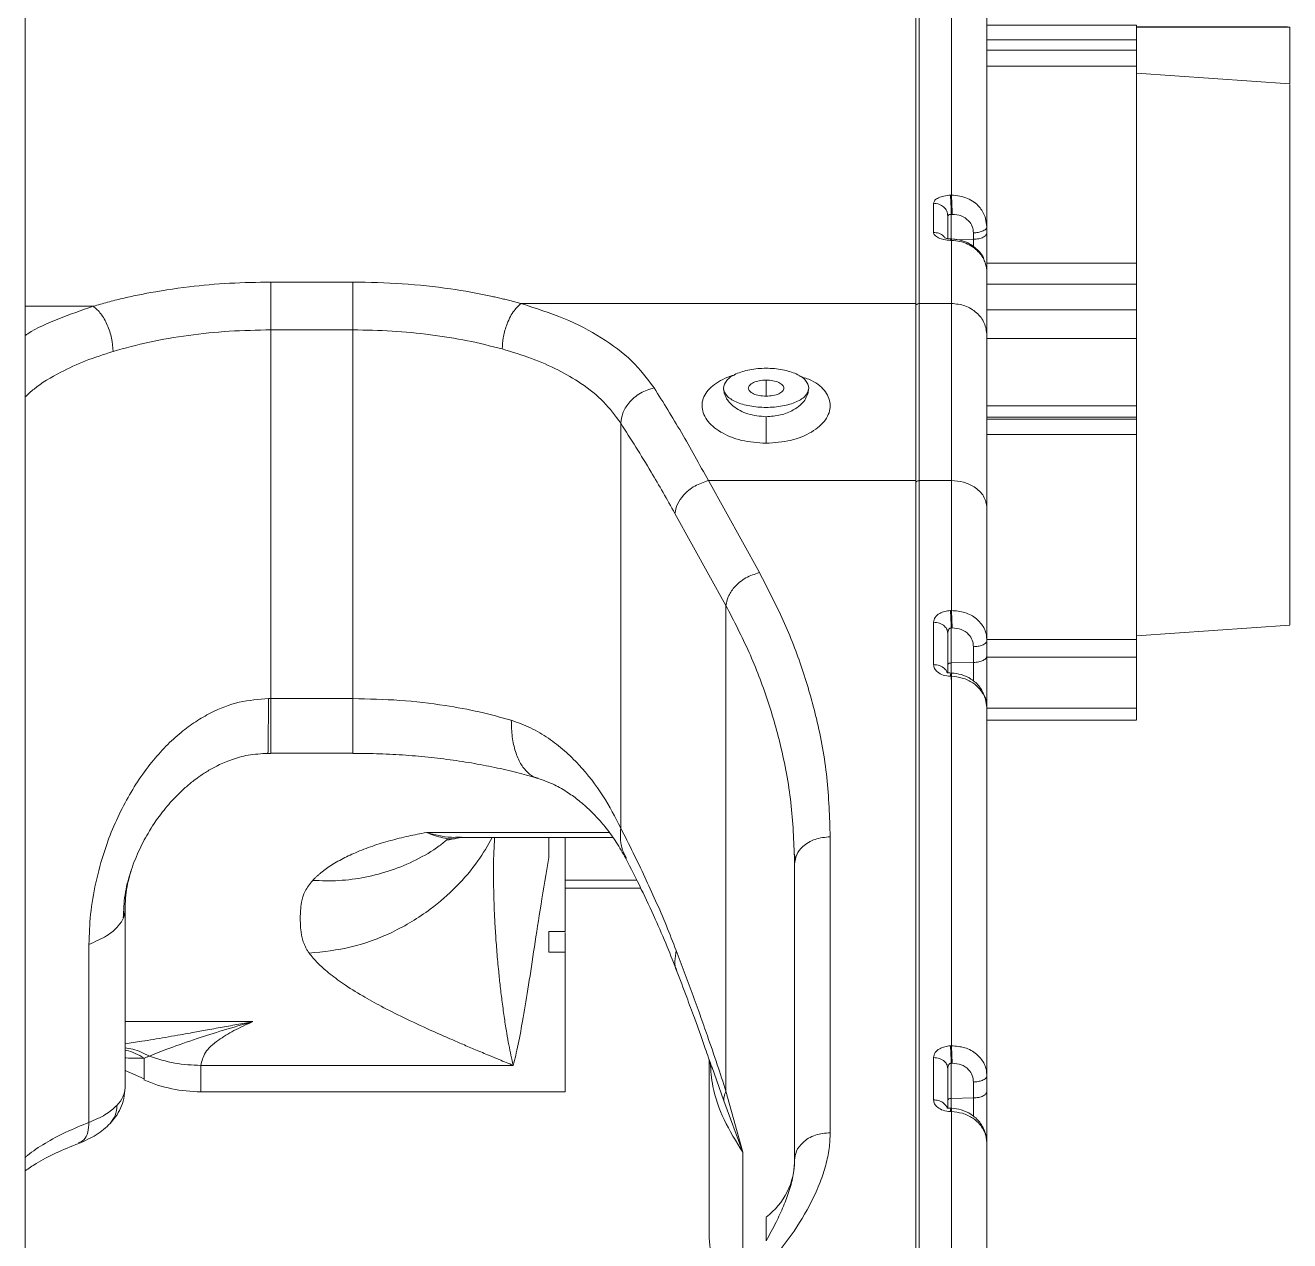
# Model space of a CAD drawing. Header units: millimetres. Extents: x 169 to 14583, y -399 to 10804.
# Drawn here: x 7082.3 to 7259.8, y 2741.6 to 2912.3 of the extents above; entities that cross this region are included whole.
import ezdxf

# ---------------------------------------------------------------- set-up
doc = ezdxf.new("R2010")
doc.units = ezdxf.units.MM
doc.header["$LTSCALE"] = 35

msp = doc.modelspace()

# ---------------------------------------------------------------- linework, layer by layer
at = {"color": 7, "linetype": 'Continuous', "lineweight": 18}
for p, q in [((7082.279, 3199.159), (7082.279, 2595.469)), ((7207.279, 2976.816), (7207.279, 2873.222)), ((7207.779, 2976.829), (7207.779, 2873.222)), ((7212.279, 2922.676), (7212.279, 2888.422)), ((7217.279, 2918.143), (7217.279, 2884.03)), ((7217.279, 2912.279), (7238.279, 2912.279)), ((7238.279, 2912.061), (7259.479, 2912.061)), ((7238.279, 2912.008), (7259.779, 2912.008)), ((7259.479, 2912.061), (7259.479, 2912.008)), ((7259.779, 2912.008), (7259.779, 2904.127)), ((7217.279, 2910.234), (7238.279, 2910.234)), ((7238.279, 2910.234), (7238.279, 2908.788)), ((7217.279, 2908.788), (7238.279, 2908.788)), ((7217.279, 2906.529), (7238.279, 2906.529)), ((7259.779, 2904.054), (7238.279, 2905.554)), ((7212.148, 2888.419), (7212.279, 2888.422)), ((7209.779, 2883.21), (7209.779, 2887.293)), ((7211.779, 2882.338), (7211.779, 2885.508)), ((7212.383, 2885.736), (7212.252, 2885.733)), ((7212.252, 2885.733), (7212.252, 2882.324)), ((7217.037, 2885.396), (7217.279, 2884.03)), ((7215.383, 2883.13), (7215.383, 2882.237)), ((7217.279, 2884.03), (7217.279, 2883.138)), ((7212.148, 2882.084), (7212.185, 2882.276)), ((7212.279, 2882.081), (7212.148, 2882.084)), ((7212.279, 2882.081), (7212.279, 2873.222)), ((7215.383, 2882.237), (7212.894, 2882.178)), ((7215.383, 2882.237), (7215.383, 2881.157)), ((7217.279, 2878.883), (7238.279, 2878.883)), ((7217.279, 2877.548), (7217.279, 2868.759)), ((7116.761, 2876.23), (7128.27, 2876.23)), ((7217.279, 2875.948), (7238.279, 2875.948)), ((7238.279, 2875.948), (7238.279, 2872.325)), ((7082.279, 2872.83), (7091.828, 2872.83)), ((7207.279, 2873.222), (7151.846, 2873.222)), ((7212.279, 2873.222), (7207.779, 2873.222)), ((7217.279, 2872.325), (7238.279, 2872.325)), ((7116.761, 2869.513), (7116.761, 2817.748)), ((7116.761, 2869.513), (7128.27, 2869.513)), ((7128.27, 2869.513), (7128.27, 2817.748)), ((7217.279, 2868.294), (7238.279, 2868.294)), ((7238.279, 2868.294), (7238.279, 2858.862)), ((7186.279, 2862.464), (7186.279, 2860.208)), ((7180.389, 2860.818), (7180.389, 2860.605)), ((7192.168, 2860.605), (7192.168, 2860.818)), ((7217.279, 2858.862), (7238.279, 2858.862)), ((7165.858, 2856.433), (7165.858, 2799.58)), ((7217.279, 2857.282), (7238.279, 2857.282)), ((7217.279, 2856.971), (7238.279, 2856.971)), ((7238.279, 2857.282), (7238.279, 2856.971)), ((7217.279, 2854.839), (7238.279, 2854.839)), ((7178.173, 2848.354), (7185.328, 2835.437)), ((7207.279, 2848.354), (7178.173, 2848.354)), ((7207.279, 2848.354), (7207.279, 2725.555)), ((7207.779, 2848.354), (7207.779, 2725.555)), ((7212.279, 2848.354), (7207.779, 2848.354)), ((7212.279, 2848.354), (7212.279, 2830.112)), ((7173.475, 2843.742), (7180.629, 2830.825)), ((7217.279, 2844.513), (7217.279, 2825.931)), ((7180.629, 2830.825), (7180.629, 2762.651)), ((7212.148, 2830.108), (7212.279, 2830.112)), ((7209.779, 2822.52), (7209.779, 2828.467)), ((7212.252, 2827.67), (7212.252, 2822.749)), ((7238.279, 2826.554), (7259.779, 2828.054)), ((7217.249, 2825.776), (7217.196, 2826.585)), ((7217.279, 2826.061), (7238.279, 2826.061)), ((7217.279, 2825.931), (7217.279, 2823.724)), ((7215.383, 2825.03), (7215.383, 2822.823)), ((7215.383, 2822.823), (7212.252, 2822.749)), ((7217.279, 2823.555), (7238.279, 2823.555)), ((7238.279, 2823.555), (7238.279, 2816.385)), ((7212.279, 2820.875), (7212.148, 2820.879)), ((7212.279, 2820.875), (7212.279, 2769.001)), ((7116.761, 2817.748), (7128.27, 2817.748)), ((7217.088, 2817.664), (7217.029, 2817.819)), ((7217.258, 2816.676), (7217.052, 2817.889)), ((7217.279, 2816.519), (7217.088, 2817.664)), ((7217.279, 2816.519), (7217.279, 2764.821)), ((7217.279, 2816.385), (7238.279, 2816.385)), ((7217.279, 2814.739), (7238.279, 2814.739)), ((7116.332, 2810.217), (7116.335, 2810.206)), ((7116.335, 2810.062), (7116.761, 2810.063)), ((7116.761, 2810.065), (7128.27, 2810.065)), ((7128.27, 2810.126), (7128.27, 2810.12)), ((7164.263, 2798.944), (7138.589, 2798.944)), ((7143.184, 2798.23), (7164.779, 2798.23)), ((7143.272, 2798.231), (7143.268, 2798.23)), ((7143.271, 2798.256), (7143.457, 2798.32)), ((7155.779, 2795.426), (7155.779, 2798.23)), ((7195.279, 2798.354), (7195.279, 2756.804)), ((7190.264, 2795.908), (7190.359, 2795.2)), ((7190.279, 2794.513), (7190.279, 2752.964)), ((7158.079, 2792.235), (7168.121, 2792.235)), ((7158.079, 2791.138), (7168.672, 2791.138)), ((7096.279, 2763.115), (7096.279, 2788.105)), ((7158.079, 2785.073), (7155.779, 2785.073)), ((7091.219, 2758.248), (7091.219, 2783.245)), ((7158.079, 2783.837), (7158.079, 2784.892)), ((7158.079, 2782.172), (7158.079, 2783.837)), ((7155.779, 2782.172), (7158.079, 2782.172)), ((7114.237, 2772.399), (7096.279, 2772.399)), ((7212.148, 2768.997), (7212.279, 2769.001)), ((7209.779, 2761.409), (7209.779, 2767.356)), ((7096.279, 2765.514), (7098.968, 2764.348)), ((7150.779, 2766.248), (7106.933, 2766.248)), ((7178.279, 2742.053), (7178.279, 2767.062)), ((7178.636, 2766.12), (7180.323, 2761.261)), ((7212.252, 2766.56), (7212.252, 2761.612)), ((7217.249, 2764.665), (7217.196, 2765.474)), ((7215.383, 2763.92), (7215.383, 2761.686)), ((7217.279, 2764.821), (7217.279, 2762.587)), ((7106.933, 2762.554), (7158.079, 2762.554)), ((7180.629, 2762.651), (7183.006, 2754.054)), ((7180.323, 2761.261), (7183.006, 2754.054)), ((7215.383, 2761.686), (7212.252, 2761.612)), ((7212.252, 2761.612), (7212.252, 2760.242)), ((7212.279, 2759.764), (7212.148, 2759.768)), ((7212.279, 2759.764), (7212.279, 2725.555)), ((7217.101, 2756.513), (7217.043, 2756.664)), ((7217.258, 2755.563), (7217.066, 2756.735)), ((7217.279, 2755.406), (7217.101, 2756.513)), ((7217.279, 2755.406), (7217.279, 2721.714)), ((7183.006, 2754.054), (7183.006, 2733.964)), ((7178.528, 2739.514), (7178.279, 2742.053))]:
    msp.add_line(p, q, dxfattribs=at)
at = {"color": 7, "linetype": 'Continuous', "lineweight": 18, "flags": 128}
for points in [[(7212.383, 2827.675), (7212.31, 2827.672), (7212.252, 2827.67)], [(7211.779, 2821.33), (7211.779, 2824.314), (7211.779, 2826.931)], [(7211.779, 2760.219), (7211.779, 2763.203), (7211.779, 2765.82)], [(7212.383, 2766.564), (7212.31, 2766.562), (7212.252, 2766.56)]]:
    msp.add_lwpolyline(points, dxfattribs=at)
at = {"color": 7, "linetype": 'Continuous', "lineweight": 18}
for centre, radius, start, end in [((7106.933, 2782.554), 20, 246.4111, 270), ((7180.279, 2752.964), 10, 306.8699, 0)]:
    msp.add_arc(centre, radius, start, end, dxfattribs=at)
for points, knots in [([(7238.279, 2912.279), (7238.279, 2912.166), (7238.279, 2911.939), (7238.279, 2911.45), (7238.279, 2910.881), (7238.279, 2910.45), (7238.279, 2910.234)], [0, 0, 0, 0, 0.2508147, 0.499123, 0.7478341, 1, 1, 1, 1]), ([(7238.279, 2908.788), (7238.279, 2908.529), (7238.279, 2908.006), (7238.279, 2907.347), (7238.279, 2906.808), (7238.279, 2906.621), (7238.279, 2906.529)], [0, 0, 0, 0, 0.2473545, 0.4994487, 0.7519562, 1, 1, 1, 1]), ([(7238.279, 2906.529), (7238.279, 2906.005), (7238.279, 2904.96), (7238.279, 2902.633), (7238.279, 2899.792), (7238.279, 2896.419), (7238.279, 2892.585), (7238.279, 2888.345), (7238.279, 2883.78), (7238.279, 2880.518), (7238.279, 2878.883)], [0, 0, 0, 0, 0.1252266, 0.249997, 0.3747687, 0.499999, 0.6252206, 0.7499774, 0.874745, 1, 1, 1, 1]), ([(7259.779, 2903.938), (7259.779, 2903.96), (7259.779, 2904.031), (7259.779, 2903.238), (7259.779, 2901.583), (7259.779, 2899.062), (7259.779, 2895.777), (7259.779, 2891.823), (7259.779, 2887.274), (7259.779, 2882.237), (7259.779, 2876.812), (7259.779, 2871.147), (7259.779, 2865.372), (7259.779, 2859.613), (7259.779, 2853.995), (7259.779, 2848.647), (7259.779, 2843.715), (7259.779, 2839.296), (7259.779, 2835.496), (7259.779, 2832.384), (7259.779, 2830.046), (7259.779, 2828.608), (7259.779, 2827.99), (7259.779, 2828.115), (7259.779, 2828.138)], [0, 0, 0, 0, 0.0216459, 0.070169, 0.1184143, 0.1666507, 0.2151821, 0.2637046, 0.3119501, 0.3601865, 0.4087179, 0.4572404, 0.505486, 0.5537224, 0.6022538, 0.6507763, 0.6990219, 0.7472583, 0.7957897, 0.8443122, 0.8925578, 0.9407942, 0.9893256, 1, 1, 1, 1]), ([(7209.779, 2887.293), (7209.818, 2887.435), (7209.896, 2887.718), (7210.447, 2888.078), (7211.084, 2888.291), (7211.675, 2888.394), (7211.99, 2888.411), (7212.148, 2888.419)], [0, 0, 0, 0, 0.24987671, 0.49896483, 0.74819938, 0.87346034, 1, 1, 1, 1]), ([(7212.148, 2888.419), (7212.163, 2888.253), (7212.194, 2887.921), (7212.228, 2887.147), (7212.249, 2886.382), (7212.251, 2885.949), (7212.252, 2885.733)], [0, 0, 0, 0, 0.2796188, 0.5592377, 0.7796191, 1, 1, 1, 1]), ([(7212.279, 2888.422), (7212.293, 2888.263), (7212.324, 2887.932), (7212.359, 2887.147), (7212.38, 2886.37), (7212.382, 2885.942), (7212.383, 2885.736)], [0, 0, 0, 0, 0.2702613, 0.5624294, 0.7897364, 1, 1, 1, 1]), ([(7212.279, 2888.422), (7212.684, 2888.402), (7213.473, 2888.363), (7214.558, 2888.002), (7215.464, 2887.482), (7216.405, 2886.667), (7216.79, 2885.893), (7217.037, 2885.396)], [0, 0, 0, 0, 0.1935423, 0.3764238, 0.5486377, 0.7101775, 1, 1, 1, 1]), ([(7212.383, 2885.736), (7212.823, 2885.696), (7213.703, 2885.616), (7214.689, 2884.923), (7215.278, 2884.054), (7215.348, 2883.438), (7215.383, 2883.13)], [0, 0, 0, 0, 0.2796847, 0.5593155, 0.7796621, 1, 1, 1, 1]), ([(7212.148, 2882.084), (7211.836, 2882.109), (7211.212, 2882.159), (7210.444, 2882.426), (7210.005, 2882.724), (7209.808, 2882.996), (7209.788, 2883.139), (7209.779, 2883.21)], [0, 0, 0, 0, 0.2498767, 0.4989648, 0.7481994, 0.8734603, 1, 1, 1, 1]), ([(7211.336, 2882.497), (7211.291, 2882.562), (7211.11, 2882.827), (7210.554, 2883.124), (7210.037, 2883.181), (7209.779, 2883.21)], [0, 0, 0, 0, 0.1412845, 0.5706423, 1, 1, 1, 1]), ([(7217.279, 2884.03), (7217.243, 2883.902), (7217.173, 2883.647), (7216.671, 2883.355), (7216.048, 2883.175), (7215.605, 2883.145), (7215.383, 2883.13)], [0, 0, 0, 0, 0.2796438, 0.5592878, 0.7796441, 1, 1, 1, 1]), ([(7217.279, 2883.138), (7217.279, 2882.244), (7217.279, 2880.457), (7217.279, 2878.588), (7217.279, 2877.653)], [0, 0, 0, 0, 0.5000327, 1, 1, 1, 1]), ([(7212.195, 2882.299), (7212.098, 2882.303), (7211.885, 2882.313), (7211.604, 2882.362), (7211.405, 2882.419), (7211.311, 2882.461), (7211.317, 2882.458), (7211.319, 2882.457)], [0, 0, 0, 0, 0.2139824, 0.4712584, 0.6949029, 0.89457, 1, 1, 1, 1]), ([(7212.185, 2882.276), (7212.186, 2882.283), (7212.19, 2882.308), (7212.193, 2882.287), (7212.195, 2882.272)], [0, 0, 0, 0, 0.27000128, 1, 1, 1, 1]), ([(7212.323, 2882.267), (7212.32, 2882.274), (7212.306, 2882.299), (7212.29, 2882.173), (7212.279, 2882.081)], [0, 0, 0, 0, 0.2644063, 1, 1, 1, 1]), ([(7217.279, 2877.548), (7217.231, 2878.012), (7217.129, 2879.022), (7216.386, 2880.209), (7215.468, 2881.056), (7214.557, 2881.599), (7213.474, 2881.989), (7212.684, 2882.05), (7212.279, 2882.081)], [0, 0, 0, 0, 0.19841, 0.4307232, 0.5602112, 0.6982568, 0.8448549, 1, 1, 1, 1]), ([(7216.936, 2879.09), (7216.914, 2879.204), (7216.778, 2879.902), (7215.824, 2880.974), (7214.233, 2882.052), (7212.958, 2882.214), (7212.324, 2882.295)], [0, 0, 0, 0, 0.06164779, 0.37719489, 0.6901259, 1, 1, 1, 1]), ([(7238.279, 2878.883), (7238.279, 2878.269), (7238.279, 2877.039), (7238.279, 2876.312), (7238.279, 2875.948)], [0, 0, 0, 0, 0.4997604, 1, 1, 1, 1]), ([(7091.828, 2872.83), (7092.158, 2872.927), (7092.819, 2873.122), (7093.83, 2873.4), (7094.856, 2873.666), (7095.898, 2873.92), (7096.954, 2874.161), (7098.025, 2874.39), (7100.731, 2874.93), (7105.004, 2875.586), (7110.948, 2876.132), (7114.823, 2876.198), (7116.761, 2876.23)], [0, 0, 0, 0, 0.04487129, 0.08967889, 0.13446294, 0.17925455, 0.22408479, 0.26896899, 0.31380627, 0.56015449, 0.7800145, 1, 1, 1, 1]), ([(7116.761, 2876.23), (7116.761, 2875.815), (7116.761, 2874.985), (7116.761, 2873.049), (7116.761, 2871.135), (7116.761, 2870.054), (7116.761, 2869.513)], [0, 0, 0, 0, 0.279619, 0.559238, 0.779619, 1, 1, 1, 1]), ([(7128.27, 2876.23), (7130.586, 2876.184), (7135.218, 2876.091), (7141.73, 2875.371), (7146.038, 2874.607), (7148.349, 2874.099), (7149.062, 2873.935), (7149.768, 2873.766), (7150.468, 2873.59), (7151.161, 2873.41), (7151.618, 2873.284), (7151.846, 2873.222)], [0, 0, 0, 0, 0.2799111, 0.5598914, 0.806286, 0.8385636, 0.8708302, 0.9030962, 0.9353716, 0.9676668, 1, 1, 1, 1]), ([(7082.279, 2868.722), (7082.401, 2868.805), (7083.74, 2869.71), (7086.878, 2871.136), (7090.181, 2872.266), (7091.828, 2872.83)], [0, 0, 0, 0, 0.0480832, 0.5254275, 1, 1, 1, 1]), ([(7151.846, 2873.222), (7151.475, 2872.871), (7150.702, 2872.141), (7149.824, 2870.289), (7149.312, 2868.413), (7149.254, 2867.349), (7149.227, 2866.838)], [0, 0, 0, 0, 0.2702613, 0.5624294, 0.7897364, 1, 1, 1, 1]), ([(7151.846, 2873.222), (7153.92, 2872.559), (7158.091, 2871.226), (7163.278, 2868.482), (7167.654, 2865.257), (7169.59, 2862.664), (7170.557, 2861.37)], [0, 0, 0, 0, 0.24735604, 0.49756111, 0.74918283, 1, 1, 1, 1]), ([(7207.279, 2873.222), (7207.279, 2871.242), (7207.279, 2867.284), (7207.279, 2860.935), (7207.279, 2854.638), (7207.279, 2850.449), (7207.279, 2848.354)], [0, 0, 0, 0, 0.2801019, 0.559971, 0.7799022, 1, 1, 1, 1]), ([(7207.779, 2873.222), (7207.779, 2871.243), (7207.779, 2867.285), (7207.779, 2860.935), (7207.779, 2854.637), (7207.779, 2850.448), (7207.779, 2848.354)], [0, 0, 0, 0, 0.2799921, 0.5599841, 0.7799921, 1, 1, 1, 1]), ([(7238.279, 2872.325), (7238.279, 2872.107), (7238.279, 2871.671), (7238.279, 2870.606), (7238.279, 2869.408), (7238.279, 2868.666), (7238.279, 2868.294)], [0, 0, 0, 0, 0.2500361, 0.4999802, 0.7497357, 1, 1, 1, 1]), ([(7217.279, 2868.759), (7217.279, 2866.829), (7217.279, 2862.97), (7217.279, 2856.78), (7217.279, 2850.64), (7217.279, 2846.556), (7217.279, 2844.513)], [0, 0, 0, 0, 0.2800782, 0.559942, 0.779882, 1, 1, 1, 1]), ([(7149.227, 2866.838), (7150.621, 2866.415), (7153.409, 2865.569), (7157.108, 2863.94), (7160.552, 2861.927), (7163.619, 2859.473), (7165.112, 2857.446), (7165.858, 2856.433)], [0, 0, 0, 0, 0.1870875, 0.3739666, 0.5606475, 0.7803944, 1, 1, 1, 1]), ([(7082.279, 2860.092), (7082.674, 2860.472), (7084.034, 2861.782), (7086.93, 2863.461), (7090.67, 2865.214), (7093.288, 2866.064), (7094.598, 2866.49)], [0, 0, 0, 0, 0.1371442, 0.4723436, 0.736057, 1, 1, 1, 1]), ([(7186.279, 2853.589), (7185.102, 2853.671), (7182.748, 2853.834), (7180.248, 2854.889), (7178.748, 2855.967), (7177.637, 2857.191), (7177.046, 2858.888), (7177.734, 2860.87), (7179.422, 2862.213), (7180.912, 2862.922), (7181.628, 2863.116), (7181.818, 2863.167)], [0, 0, 0, 0, 0.1498705, 0.30001768, 0.37543003, 0.4507773, 0.60018536, 0.74888797, 0.89756929, 0.97273103, 1, 1, 1, 1]), ([(7180.279, 2861.307), (7180.367, 2861.686), (7180.539, 2862.428), (7181.923, 2863.372), (7183.594, 2863.881), (7185.098, 2864.101), (7185.886, 2864.122), (7186.279, 2864.133)], [0, 0, 0, 0, 0.2608099, 0.51056, 0.7541721, 0.877688, 1, 1, 1, 1]), ([(7186.279, 2864.133), (7186.671, 2864.122), (7187.461, 2864.101), (7188.964, 2863.879), (7190.635, 2863.372), (7192.014, 2862.428), (7192.189, 2861.687), (7192.278, 2861.307)], [0, 0, 0, 0, 0.1223667, 0.2464785, 0.4894711, 0.7385906, 1, 1, 1, 1]), ([(7170.557, 2861.37), (7169.906, 2861.17), (7168.555, 2860.755), (7167.002, 2859.373), (7166.067, 2857.845), (7165.926, 2856.892), (7165.858, 2856.433)], [0, 0, 0, 0, 0.2707657, 0.5622991, 0.7892324, 1, 1, 1, 1]), ([(7170.557, 2861.37), (7171.834, 2859.322), (7174.39, 2855.224), (7176.912, 2850.644), (7178.173, 2848.354)], [0, 0, 0, 0, 0.499994, 1, 1, 1, 1]), ([(7186.279, 2857.325), (7185.399, 2857.405), (7183.633, 2857.566), (7181.678, 2858.67), (7180.507, 2859.979), (7180.355, 2860.864), (7180.279, 2861.307)], [0, 0, 0, 0, 0.2772602, 0.5565304, 0.7780474, 1, 1, 1, 1]), ([(7180.279, 2861.307), (7180.376, 2860.956), (7180.571, 2860.253), (7181.961, 2859.363), (7183.936, 2858.768), (7186.279, 2858.56), (7188.622, 2858.769), (7190.596, 2859.363), (7191.987, 2860.253), (7192.181, 2860.956), (7192.278, 2861.307)], [0, 0, 0, 0, 0.1249446, 0.2499967, 0.3749982, 0.5000029, 0.6250481, 0.7500013, 0.8749547, 1, 1, 1, 1]), ([(7186.279, 2860.208), (7185.952, 2860.225), (7185.297, 2860.259), (7184.465, 2860.52), (7183.909, 2860.893), (7183.713, 2861.336), (7183.909, 2861.779), (7184.465, 2862.152), (7185.297, 2862.413), (7185.951, 2862.447), (7186.279, 2862.464)], [0, 0, 0, 0, 0.12498135, 0.24999215, 0.37498634, 0.49998825, 0.62498244, 0.74998436, 0.87488287, 1, 1, 1, 1]), ([(7190.956, 2863.016), (7191.553, 2862.83), (7193.164, 2862.326), (7194.798, 2860.847), (7195.517, 2858.893), (7194.804, 2856.85), (7192.805, 2855.092), (7189.809, 2853.836), (7187.455, 2853.671), (7186.279, 2853.589)], [0, 0, 0, 0, 0.08906494, 0.24035639, 0.39114524, 0.54280848, 0.6952725, 0.84776943, 1, 1, 1, 1]), ([(7186.279, 2862.464), (7186.606, 2862.447), (7187.26, 2862.412), (7188.093, 2862.152), (7188.648, 2861.779), (7188.844, 2861.336), (7188.648, 2860.893), (7188.093, 2860.52), (7187.261, 2860.259), (7186.606, 2860.225), (7186.279, 2860.208)], [0, 0, 0, 0, 0.1249813, 0.2499921, 0.3749863, 0.4999883, 0.6249824, 0.7499844, 0.8748829, 1, 1, 1, 1]), ([(7192.278, 2861.307), (7192.158, 2860.743), (7191.918, 2859.615), (7190.326, 2858.289), (7188.356, 2857.473), (7186.97, 2857.374), (7186.279, 2857.325)], [0, 0, 0, 0, 0.2815978, 0.5620981, 0.7815856, 1, 1, 1, 1]), ([(7238.279, 2858.862), (7238.279, 2858.669), (7238.279, 2858.285), (7238.279, 2857.825), (7238.279, 2857.466), (7238.279, 2857.344), (7238.279, 2857.282)], [0, 0, 0, 0, 0.2508147, 0.499123, 0.7478341, 1, 1, 1, 1]), ([(7165.858, 2856.433), (7167.289, 2854.19), (7169.843, 2850.185), (7172.365, 2845.711), (7173.475, 2843.742)], [0, 0, 0, 0, 0.55999281, 1, 1, 1, 1]), ([(7186.279, 2853.589), (7186.279, 2853.863), (7186.279, 2854.42), (7186.279, 2855.509), (7186.279, 2856.515), (7186.279, 2857.062), (7186.279, 2857.325)], [0, 0, 0, 0, 0.2828648, 0.5746909, 0.7960468, 1, 1, 1, 1]), ([(7238.279, 2856.971), (7238.279, 2856.893), (7238.279, 2856.737), (7238.279, 2856.236), (7238.279, 2855.608), (7238.279, 2855.094), (7238.279, 2854.839)], [0, 0, 0, 0, 0.2473545, 0.4994487, 0.7519562, 1, 1, 1, 1]), ([(7238.279, 2854.839), (7238.279, 2853.183), (7238.279, 2849.877), (7238.279, 2845.214), (7238.279, 2840.856), (7238.279, 2836.883), (7238.279, 2833.354), (7238.279, 2830.34), (7238.279, 2827.828), (7238.279, 2826.651), (7238.279, 2826.061)], [0, 0, 0, 0, 0.1252266, 0.249997, 0.3747687, 0.499999, 0.6252206, 0.7499774, 0.874745, 1, 1, 1, 1]), ([(7178.173, 2848.354), (7177.516, 2848.139), (7176.2, 2847.71), (7174.694, 2846.433), (7173.742, 2845.053), (7173.564, 2844.179), (7173.475, 2843.742)], [0, 0, 0, 0, 0.2796556, 0.5593111, 0.7796555, 1, 1, 1, 1]), ([(7207.779, 2848.354), (7207.705, 2848.347), (7207.559, 2848.332), (7207.394, 2848.229), (7207.296, 2848.103), (7207.284, 2848.014), (7207.279, 2847.97)], [0, 0, 0, 0, 0.2796198, 0.5592373, 0.779619, 1, 1, 1, 1]), ([(7217.279, 2844.513), (7217.184, 2845.077), (7216.996, 2846.204), (7215.657, 2847.466), (7214.009, 2848.22), (7212.855, 2848.309), (7212.279, 2848.354)], [0, 0, 0, 0, 0.279619, 0.559238, 0.779619, 1, 1, 1, 1]), ([(7185.328, 2835.437), (7184.683, 2835.227), (7183.353, 2834.795), (7181.821, 2833.494), (7180.882, 2832.097), (7180.711, 2831.238), (7180.629, 2830.825)], [0, 0, 0, 0, 0.27428874, 0.56603143, 0.79134179, 1, 1, 1, 1]), ([(7185.328, 2835.437), (7186.491, 2833.207), (7188.816, 2828.749), (7191.455, 2821.898), (7193.561, 2814.548), (7194.996, 2806.688), (7195.185, 2801.134), (7195.279, 2798.354)], [0, 0, 0, 0, 0.1864946, 0.3728904, 0.5593495, 0.779388, 1, 1, 1, 1]), ([(7180.629, 2830.825), (7181.758, 2828.639), (7184.016, 2824.268), (7186.576, 2817.552), (7188.618, 2810.349), (7190.006, 2802.658), (7190.188, 2797.228), (7190.279, 2794.513)], [0, 0, 0, 0, 0.1866613, 0.3733281, 0.5600014, 0.7799984, 1, 1, 1, 1]), ([(7209.779, 2828.467), (7209.824, 2828.703), (7209.915, 2829.17), (7210.546, 2829.701), (7211.325, 2830.026), (7211.874, 2830.081), (7212.148, 2830.108)], [0, 0, 0, 0, 0.2867929, 0.5685153, 0.7848389, 1, 1, 1, 1]), ([(7212.148, 2830.108), (7212.161, 2829.926), (7212.188, 2829.563), (7212.22, 2828.875), (7212.243, 2828.222), (7212.249, 2827.854), (7212.252, 2827.67)], [0, 0, 0, 0, 0.279721, 0.559442, 0.7797209, 1, 1, 1, 1]), ([(7212.279, 2830.112), (7212.292, 2829.931), (7212.32, 2829.561), (7212.352, 2828.859), (7212.374, 2828.206), (7212.38, 2827.848), (7212.383, 2827.675)], [0, 0, 0, 0, 0.279133, 0.5694505, 0.7922284, 1, 1, 1, 1]), ([(7212.279, 2830.112), (7212.924, 2830.063), (7214.228, 2829.962), (7215.848, 2829.042), (7216.77, 2827.924), (7217.208, 2826.864), (7217.254, 2826.251), (7217.279, 2825.931)], [0, 0, 0, 0, 0.2452048, 0.4959485, 0.7236508, 0.8558499, 1, 1, 1, 1]), ([(7209.779, 2828.467), (7210.062, 2828.44), (7210.652, 2828.384), (7211.323, 2827.968), (7211.713, 2827.451), (7211.757, 2827.1), (7211.779, 2826.931)], [0, 0, 0, 0, 0.27026069, 0.56242868, 0.789736, 1, 1, 1, 1]), ([(7211.779, 2826.931), (7211.787, 2827.032), (7211.802, 2827.227), (7211.908, 2827.449), (7212.03, 2827.58), (7212.136, 2827.649), (7212.214, 2827.664), (7212.252, 2827.67)], [0, 0, 0, 0, 0.3218571, 0.616821, 0.7550521, 0.8815906, 1, 1, 1, 1]), ([(7212.383, 2827.675), (7212.826, 2827.638), (7213.714, 2827.563), (7214.701, 2826.852), (7215.281, 2825.967), (7215.349, 2825.343), (7215.383, 2825.03)], [0, 0, 0, 0, 0.2785353, 0.5576205, 0.7784536, 1, 1, 1, 1]), ([(7217.279, 2825.931), (7217.243, 2825.803), (7217.173, 2825.547), (7216.671, 2825.256), (7216.048, 2825.076), (7215.605, 2825.045), (7215.383, 2825.03)], [0, 0, 0, 0, 0.2796438, 0.5592878, 0.7796441, 1, 1, 1, 1]), ([(7238.279, 2826.061), (7238.279, 2825.791), (7238.279, 2825.25), (7238.279, 2824.121), (7238.279, 2823.555)], [0, 0, 0, 0, 0.4997604, 1, 1, 1, 1]), ([(7212.148, 2820.879), (7211.801, 2820.919), (7211.098, 2821), (7210.327, 2821.437), (7209.862, 2821.965), (7209.806, 2822.334), (7209.779, 2822.52)], [0, 0, 0, 0, 0.2721198, 0.5509867, 0.7739589, 1, 1, 1, 1]), ([(7209.779, 2822.52), (7210.073, 2822.491), (7210.662, 2822.433), (7211.305, 2822.019), (7211.641, 2821.636), (7211.682, 2821.418), (7211.69, 2821.375)], [0, 0, 0, 0, 0.3351585, 0.670317, 0.9344718, 1, 1, 1, 1]), ([(7212.252, 2822.749), (7212.252, 2822.127), (7212.252, 2821.364), (7212.252, 2820.566), (7212.252, 2820.419)], [0, 0, 0, 0, 0.8151952, 1, 1, 1, 1]), ([(7215.383, 2822.823), (7215.383, 2822.205), (7215.383, 2821.343), (7215.383, 2820.435), (7215.383, 2820.177)], [0, 0, 0, 0, 0.7158395, 1, 1, 1, 1]), ([(7217.279, 2823.724), (7217.279, 2822.873), (7217.279, 2821.173), (7217.279, 2818.599), (7217.279, 2817.258), (7217.279, 2816.694)], [0, 0, 0, 0, 0.3667115, 0.7333723, 1, 1, 1, 1]), ([(7212.227, 2821.341), (7212.11, 2821.346), (7211.895, 2821.355), (7211.749, 2821.349), (7211.751, 2821.333), (7211.752, 2821.328)], [0, 0, 0, 0, 0.4429451, 0.8095835, 1, 1, 1, 1]), ([(7212.148, 2820.879), (7212.159, 2821.001), (7212.181, 2821.239), (7212.2, 2821.293), (7212.209, 2821.32)], [0, 0, 0, 0, 0.5139509, 1, 1, 1, 1]), ([(7212.209, 2821.32), (7212.21, 2821.33), (7212.213, 2821.348), (7212.215, 2821.335), (7212.216, 2821.329)], [0, 0, 0, 0, 0.5399005, 1, 1, 1, 1]), ([(7212.355, 2821.328), (7212.355, 2821.329), (7212.346, 2821.401), (7212.319, 2821.284), (7212.292, 2821.006), (7212.279, 2820.875)], [0, 0, 0, 0, 0.0024448, 0.5268557, 1, 1, 1, 1]), ([(7217.088, 2817.664), (7216.855, 2818.162), (7216.448, 2819.035), (7215.254, 2820.046), (7213.875, 2820.717), (7212.798, 2820.823), (7212.279, 2820.875)], [0, 0, 0, 0, 0.2868588, 0.5031452, 0.7601354, 1, 1, 1, 1]), ([(7217.075, 2817.833), (7216.84, 2818.377), (7216.392, 2819.415), (7215.121, 2820.522), (7213.744, 2821.184), (7212.795, 2821.288), (7212.347, 2821.337)], [0, 0, 0, 0, 0.2890954, 0.5517226, 0.7885203, 1, 1, 1, 1]), ([(7091.219, 2783.245), (7091.264, 2784.646), (7091.355, 2787.471), (7092.11, 2791.921), (7093.235, 2796.071), (7094.657, 2799.838), (7096.205, 2803.074), (7097.988, 2806.091), (7099.916, 2808.747), (7101.97, 2811.064), (7104.042, 2812.966), (7106.156, 2814.533), (7108.824, 2816.079), (7112.228, 2817.434), (7115.028, 2817.644), (7116.404, 2817.747)], [0, 0, 0, 0, 0.0972508, 0.1961409, 0.2985371, 0.3759257, 0.4533371, 0.5259079, 0.5969505, 0.6596898, 0.7202792, 0.7733264, 0.8245787, 0.913784, 1, 1, 1, 1]), ([(7116.335, 2810.206), (7116.339, 2810.168), (7116.355, 2810.021), (7116.375, 2811.013), (7116.392, 2812.838), (7116.402, 2815.079), (7116.403, 2816.877), (7116.404, 2817.747)], [0, 0, 0, 0, 0.0980168, 0.3774136, 0.5949793, 0.8040414, 1, 1, 1, 1]), ([(7116.404, 2817.747), (7116.471, 2817.747), (7116.59, 2817.748), (7116.709, 2817.748), (7116.761, 2817.748)], [0, 0, 0, 0, 0.5599999, 1, 1, 1, 1]), ([(7116.761, 2817.748), (7116.761, 2816.578), (7116.761, 2814.239), (7116.761, 2811.733), (7116.761, 2810.284), (7116.761, 2810.137), (7116.761, 2810.074)], [0, 0, 0, 0, 0.2657966, 0.5315931, 0.7973896, 1, 1, 1, 1]), ([(7128.27, 2817.748), (7130.471, 2817.701), (7134.871, 2817.607), (7140.827, 2816.896), (7146.08, 2815.933), (7149.026, 2815.115), (7150.499, 2814.706)], [0, 0, 0, 0, 0.2799465, 0.559893, 0.7799465, 1, 1, 1, 1]), ([(7128.27, 2817.748), (7128.27, 2816.954), (7128.27, 2815.365), (7128.27, 2813.382), (7128.27, 2811.787), (7128.27, 2810.691), (7128.27, 2810.108), (7128.27, 2810.121), (7128.27, 2810.126)], [0, 0, 0, 0, 0.1780728, 0.3561456, 0.5342184, 0.7122912, 0.8903641, 1, 1, 1, 1]), ([(7238.279, 2816.385), (7238.279, 2816.058), (7238.279, 2815.403), (7238.279, 2814.818), (7238.279, 2814.783), (7238.279, 2814.767)], [0, 0, 0, 0, 0.3501341, 0.7001395, 1, 1, 1, 1]), ([(7150.499, 2814.706), (7151.418, 2814.377), (7153.249, 2813.723), (7155.737, 2812.227), (7158.002, 2810.471), (7160.686, 2807.837), (7163.522, 2804.167), (7165.083, 2801.102), (7165.858, 2799.58)], [0, 0, 0, 0, 0.1276229, 0.2542782, 0.3802899, 0.5057686, 0.7546997, 1, 1, 1, 1]), ([(7154.256, 2806.595), (7154.155, 2806.61), (7153.602, 2806.693), (7152.75, 2807.354), (7151.765, 2808.568), (7151.049, 2810.266), (7150.585, 2812.31), (7150.528, 2813.907), (7150.499, 2814.706)], [0, 0, 0, 0, 0.0426925, 0.234154, 0.4256155, 0.617077, 0.8085385, 1, 1, 1, 1]), ([(7096.042, 2786.949), (7096.078, 2788.016), (7096.146, 2790.078), (7096.971, 2793.32), (7098.099, 2796.23), (7099.537, 2798.989), (7101.183, 2801.452), (7102.927, 2803.527), (7104.443, 2805.017), (7105.648, 2806.03), (7106.749, 2806.85), (7107.918, 2807.617), (7109.434, 2808.449), (7111.309, 2809.241), (7113.655, 2809.911), (7115.399, 2810.011), (7116.333, 2810.064)], [0, 0, 0, 0, 0.1069911, 0.206749, 0.2986391, 0.3817904, 0.4780203, 0.5570745, 0.619065, 0.6644925, 0.695386, 0.7396088, 0.787755, 0.8477049, 0.9185006, 1, 1, 1, 1]), ([(7116.761, 2810.074), (7116.761, 2810.069), (7116.761, 2810.056), (7116.761, 2810.072), (7116.761, 2810.082)], [0, 0, 0, 0, 0.3900801, 1, 1, 1, 1]), ([(7128.27, 2810.063), (7128.91, 2810.059), (7130.778, 2810.049), (7133.866, 2809.934), (7137.496, 2809.678), (7141.048, 2809.296), (7144.492, 2808.797), (7147.796, 2808.189), (7150.868, 2807.494), (7152.978, 2806.927), (7154.051, 2806.607), (7154.237, 2806.551)], [0, 0, 0, 0, 0.06864367, 0.20061242, 0.33242352, 0.46386912, 0.59476808, 0.72493026, 0.85415446, 0.9746267, 1, 1, 1, 1]), ([(7154.253, 2806.549), (7155.026, 2806.272), (7156.478, 2805.751), (7158.405, 2804.618), (7159.942, 2803.501), (7161.286, 2802.339), (7162.573, 2801.054), (7163.939, 2799.458), (7165.373, 2797.473), (7166.146, 2796.09), (7166.563, 2795.342)], [0, 0, 0, 0, 0.1421803, 0.2668746, 0.3720509, 0.4571135, 0.553064, 0.6753505, 0.8244221, 1, 1, 1, 1]), ([(7165.858, 2799.58), (7165.812, 2798.645), (7165.736, 2797.099), (7166.425, 2795.84), (7166.697, 2795.343)], [0, 0, 0, 0, 0.6047201, 1, 1, 1, 1]), ([(7165.858, 2799.58), (7166.445, 2798.434), (7167.591, 2796.196), (7169.228, 2792.785), (7170.784, 2789.366), (7172.251, 2785.957), (7173.194, 2783.55), (7173.649, 2782.387)], [0, 0, 0, 0, 0.2193088, 0.4280156, 0.6197212, 0.8163292, 1, 1, 1, 1]), ([(7122.143, 2781.999), (7124.113, 2782.214), (7128.11, 2782.651), (7133.901, 2784.808), (7138.865, 2787.78), (7142.831, 2791.269), (7145.77, 2794.667), (7147.193, 2797.125), (7147.833, 2798.23)], [0, 0, 0, 0, 0.1888016, 0.3829657, 0.5785071, 0.7305006, 0.8788751, 1, 1, 1, 1]), ([(7138.589, 2798.944), (7137.738, 2798.783), (7135.935, 2798.443), (7133.416, 2797.804), (7130.906, 2797.028), (7128.622, 2796.143), (7126.538, 2795.142), (7125.231, 2794.354), (7124.437, 2793.797), (7124.08, 2793.531), (7123.746, 2793.265), (7123.434, 2793.001), (7123.143, 2792.738), (7122.871, 2792.476), (7122.704, 2792.302), (7122.622, 2792.215)], [0, 0, 0, 0, 0.1021976, 0.2162586, 0.3398482, 0.4791637, 0.611344, 0.7614262, 0.7965109, 0.8312548, 0.8656611, 0.8997352, 0.9334812, 0.9669019, 1, 1, 1, 1]), ([(7122.622, 2792.215), (7123.847, 2792.179), (7126.333, 2792.107), (7130.041, 2792.606), (7133.701, 2793.566), (7137.184, 2795.062), (7139.832, 2796.556), (7141.175, 2797.685), (7141.556, 2798.006)], [0, 0, 0, 0, 0.17788768, 0.36080607, 0.54737924, 0.73604997, 0.92515212, 1, 1, 1, 1]), ([(7138.589, 2798.944), (7139.357, 2798.66), (7140.892, 2798.092), (7142.464, 2797.968), (7143.223, 2798.239), (7143.271, 2798.256)], [0, 0, 0, 0, 0.4833158, 0.9672777, 1, 1, 1, 1]), ([(7143.267, 2798.298), (7142.877, 2798.28), (7141.324, 2798.207), (7139.761, 2798.628), (7138.589, 2798.944)], [0, 0, 0, 0, 0.2510653, 1, 1, 1, 1]), ([(7141.498, 2797.912), (7141.535, 2797.9), (7141.614, 2797.876), (7142.185, 2798.023), (7143.097, 2798.194), (7143.472, 2798.264)], [0, 0, 0, 0, 0.3355291, 0.7268667, 1, 1, 1, 1]), ([(7148.169, 2798.23), (7148.121, 2797.385), (7148.004, 2795.349), (7147.994, 2792.105), (7148.061, 2789.351), (7148.147, 2787.344), (7148.211, 2786.092), (7148.289, 2784.805), (7148.379, 2783.488), (7148.484, 2782.147), (7148.602, 2780.786), (7148.756, 2779.161), (7148.961, 2777.24), (7149.231, 2775.024), (7149.537, 2772.827), (7149.85, 2770.828), (7150.158, 2769.124), (7150.458, 2767.592), (7150.667, 2766.715), (7150.779, 2766.248)], [0, 0, 0, 0, 0.0594429, 0.1431533, 0.2340522, 0.2651795, 0.2979078, 0.3322331, 0.3681517, 0.405662, 0.4447595, 0.4854458, 0.5500416, 0.6228738, 0.7039083, 0.7839485, 0.8556891, 0.9231706, 1, 1, 1, 1]), ([(7158.079, 2798.23), (7158.079, 2798.196), (7158.079, 2795.696), (7158.079, 2791.193), (7158.079, 2787.115), (7158.079, 2785.073)], [0, 0, 0, 0, 0.0067989, 0.5028775, 1, 1, 1, 1]), ([(7195.279, 2798.354), (7194.545, 2798.282), (7193.078, 2798.137), (7191.434, 2797.108), (7190.453, 2795.842), (7190.337, 2794.956), (7190.279, 2794.513)], [0, 0, 0, 0, 0.279619, 0.559238, 0.779619, 1, 1, 1, 1]), ([(7150.779, 2766.248), (7151.008, 2767.176), (7151.467, 2769.033), (7152.175, 2772.875), (7152.92, 2777.441), (7153.736, 2782.768), (7154.633, 2788.719), (7155.398, 2793.196), (7155.779, 2795.426)], [0, 0, 0, 0, 0.16764453, 0.33515636, 0.50238561, 0.66914825, 0.83517657, 1, 1, 1, 1]), ([(7166.543, 2795.377), (7167.283, 2793.928), (7168.682, 2791.188), (7170.631, 2787.007), (7172.318, 2783.147), (7173.334, 2780.552), (7173.803, 2779.354)], [0, 0, 0, 0, 0.2991623, 0.565683, 0.7993606, 1, 1, 1, 1]), ([(7096.279, 2788.105), (7096.324, 2789.184), (7096.398, 2790.971), (7096.923, 2792.832), (7097.132, 2793.57)], [0, 0, 0, 0, 0.6035563, 1, 1, 1, 1]), ([(7122.622, 2792.215), (7122.23, 2791.712), (7121.44, 2790.7), (7121.058, 2789.273), (7120.91, 2788.04), (7120.877, 2787.017), (7120.889, 2786.034), (7120.956, 2785.154), (7121.085, 2784.333), (7121.246, 2783.729), (7121.449, 2783.2), (7121.608, 2782.856), (7121.758, 2782.585), (7121.874, 2782.39), (7121.98, 2782.227), (7122.06, 2782.113), (7122.101, 2782.056), (7122.125, 2782.023), (7122.137, 2782.007), (7122.143, 2781.999)], [0, 0, 0, 0, 0.14978549, 0.30186475, 0.41699104, 0.51034195, 0.6006345, 0.70430433, 0.76746919, 0.84065616, 0.88131822, 0.92282021, 0.94197098, 0.96121965, 0.98056439, 0.99027099, 0.99513252, 0.9975653, 1, 1, 1, 1]), ([(7091.219, 2783.245), (7092.087, 2783.623), (7093.806, 2784.369), (7095.326, 2785.693), (7096.147, 2786.952), (7096.235, 2787.728), (7096.279, 2788.105)], [0, 0, 0, 0, 0.2930644, 0.5800926, 0.7960583, 1, 1, 1, 1]), ([(7155.779, 2785.073), (7155.779, 2784.52), (7155.779, 2783.531), (7155.779, 2782.587), (7155.779, 2782.172)], [0, 0, 0, 0, 0.55999205, 1, 1, 1, 1]), ([(7122.143, 2781.999), (7122.513, 2781.545), (7123.268, 2780.62), (7124.881, 2779.189), (7126.968, 2777.636), (7129.467, 2776.07), (7132.316, 2774.489), (7135.478, 2772.894), (7138.305, 2771.578), (7140.57, 2770.568), (7142.096, 2769.9), (7143.744, 2769.191), (7145.529, 2768.433), (7147.229, 2767.72), (7148.996, 2766.986), (7150.116, 2766.522), (7150.779, 2766.248)], [0, 0, 0, 0, 0.0791052, 0.1614134, 0.2545084, 0.3602269, 0.4512202, 0.5533758, 0.6674052, 0.7094032, 0.7538084, 0.8006235, 0.8514298, 0.9060774, 0.9444683, 1, 1, 1, 1]), ([(7158.079, 2782.172), (7158.079, 2780.436), (7158.079, 2776.965), (7158.079, 2772.643), (7158.079, 2769.01), (7158.079, 2766.152), (7158.079, 2764.066), (7158.079, 2762.904), (7158.079, 2762.42), (7158.079, 2762.558), (7158.079, 2762.56)], [0, 0, 0, 0, 0.1423947, 0.2846569, 0.4279302, 0.5711781, 0.713441, 0.8558624, 0.998251, 1, 1, 1, 1]), ([(7173.649, 2782.387), (7173.57, 2781.891), (7173.41, 2780.893), (7173.462, 2779.887), (7173.766, 2779.487), (7173.781, 2779.466)], [0, 0, 0, 0, 0.4835265, 0.9736645, 1, 1, 1, 1]), ([(7173.649, 2782.387), (7174.027, 2781.394), (7174.781, 2779.409), (7175.897, 2776.385), (7176.983, 2773.383), (7178.162, 2770.044), (7179.384, 2766.512), (7180.231, 2763.886), (7180.629, 2762.651)], [0, 0, 0, 0, 0.1569464, 0.3135736, 0.4699308, 0.6183061, 0.8204769, 1, 1, 1, 1]), ([(7173.712, 2779.59), (7174.187, 2778.339), (7175.032, 2776.111), (7176.116, 2773.149), (7176.945, 2770.872), (7177.774, 2768.54), (7178.366, 2766.816), (7178.685, 2765.884)], [0, 0, 0, 0, 0.2794033, 0.4974986, 0.6565921, 0.814409, 1, 1, 1, 1]), ([(7114.237, 2772.399), (7113.862, 2772.33), (7113.102, 2772.192), (7111.963, 2771.985), (7110.807, 2771.775), (7109.639, 2771.562), (7108.459, 2771.348), (7107.352, 2771.147), (7106.23, 2770.944), (7105.009, 2770.725), (7103.542, 2770.464), (7101.331, 2770.078), (7098.806, 2769.651), (7097.052, 2769.399), (7096.279, 2769.288)], [0, 0, 0, 0, 0.0546798, 0.1107383, 0.1681864, 0.2270382, 0.2873049, 0.3489886, 0.3993305, 0.4647929, 0.5454042, 0.641199, 0.8417473, 1, 1, 1, 1]), ([(7099.698, 2767.554), (7100.59, 2767.907), (7102.399, 2768.624), (7106.049, 2769.918), (7110.021, 2771.192), (7112.824, 2771.994), (7114.237, 2772.399)], [0, 0, 0, 0, 0.27018664, 0.54822505, 0.77219367, 1, 1, 1, 1]), ([(7106.933, 2766.248), (7107.059, 2766.852), (7107.311, 2768.064), (7109.132, 2769.698), (7111.469, 2771.146), (7113.312, 2771.98), (7114.237, 2772.399)], [0, 0, 0, 0, 0.27732802, 0.55628677, 0.77730806, 1, 1, 1, 1]), ([(7212.279, 2769.001), (7212.292, 2768.82), (7212.32, 2768.451), (7212.352, 2767.748), (7212.374, 2767.095), (7212.38, 2766.737), (7212.383, 2766.564)], [0, 0, 0, 0, 0.27913303, 0.56945054, 0.79222839, 1, 1, 1, 1]), ([(7212.279, 2769.001), (7212.924, 2768.952), (7214.228, 2768.852), (7215.848, 2767.931), (7216.77, 2766.813), (7217.208, 2765.754), (7217.254, 2765.14), (7217.279, 2764.821)], [0, 0, 0, 0, 0.2452048, 0.4959485, 0.7236508, 0.8558499, 1, 1, 1, 1]), ([(7096.279, 2768.704), (7096.646, 2768.656), (7097.832, 2768.502), (7098.936, 2767.941), (7099.698, 2767.554)], [0, 0, 0, 0, 0.3099355, 1, 1, 1, 1]), ([(7096.279, 2768.389), (7096.326, 2768.382), (7097.273, 2768.235), (7098.142, 2767.743), (7098.968, 2767.276)], [0, 0, 0, 0, 0.05035982, 1, 1, 1, 1]), ([(7098.968, 2767.276), (7098.123, 2767.255), (7097.228, 2767.233), (7096.328, 2767.326), (7096.279, 2767.331)], [0, 0, 0, 0, 0.94460983, 1, 1, 1, 1]), ([(7099.698, 2767.554), (7099.559, 2767.5), (7099.307, 2767.401), (7099.073, 2767.315), (7098.968, 2767.276)], [0, 0, 0, 0, 0.5494701, 1, 1, 1, 1]), ([(7098.968, 2764.315), (7098.968, 2764.282), (7098.968, 2764.1), (7098.968, 2764.932), (7098.968, 2766.494), (7098.968, 2767.276)], [0, 0, 0, 0, 0.0974774, 0.5487387, 1, 1, 1, 1]), ([(7209.779, 2767.356), (7209.824, 2767.592), (7209.915, 2768.06), (7210.546, 2768.59), (7211.325, 2768.916), (7211.874, 2768.97), (7212.148, 2768.997)], [0, 0, 0, 0, 0.2867929, 0.5685153, 0.7848389, 1, 1, 1, 1]), ([(7209.779, 2767.356), (7210.062, 2767.329), (7210.652, 2767.273), (7211.323, 2766.857), (7211.713, 2766.341), (7211.757, 2765.989), (7211.779, 2765.82)], [0, 0, 0, 0, 0.2702607, 0.5624287, 0.789736, 1, 1, 1, 1]), ([(7212.148, 2768.997), (7212.161, 2768.815), (7212.188, 2768.452), (7212.22, 2767.764), (7212.243, 2767.111), (7212.249, 2766.743), (7212.252, 2766.56)], [0, 0, 0, 0, 0.279721, 0.559442, 0.7797209, 1, 1, 1, 1]), ([(7106.933, 2762.63), (7106.933, 2762.611), (7106.933, 2762.542), (7106.933, 2763.106), (7106.933, 2764.257), (7106.933, 2765.584), (7106.933, 2766.248)], [0, 0, 0, 0, 0.1145968, 0.4097312, 0.7048656, 1, 1, 1, 1]), ([(7183.006, 2754.054), (7182.068, 2755.573), (7180.193, 2758.613), (7178.721, 2762.827), (7178.522, 2765.499), (7178.44, 2766.595)], [0, 0, 0, 0, 0.3710577, 0.7421153, 1, 1, 1, 1]), ([(7211.779, 2765.82), (7211.787, 2765.922), (7211.802, 2766.116), (7211.908, 2766.338), (7212.03, 2766.469), (7212.136, 2766.539), (7212.214, 2766.553), (7212.252, 2766.56)], [0, 0, 0, 0, 0.3218571, 0.616821, 0.7550521, 0.8815906, 1, 1, 1, 1]), ([(7212.383, 2766.564), (7212.826, 2766.527), (7213.714, 2766.452), (7214.701, 2765.741), (7215.281, 2764.857), (7215.349, 2764.232), (7215.383, 2763.92)], [0, 0, 0, 0, 0.2785353, 0.5576205, 0.7784536, 1, 1, 1, 1]), ([(7217.279, 2764.821), (7217.243, 2764.693), (7217.173, 2764.437), (7216.671, 2764.146), (7216.048, 2763.965), (7215.605, 2763.935), (7215.383, 2763.92)], [0, 0, 0, 0, 0.2796438, 0.5592878, 0.7796441, 1, 1, 1, 1]), ([(7094.182, 2758.078), (7094.45, 2758.385), (7095.027, 2759.045), (7095.69, 2760.228), (7096.181, 2761.615), (7096.245, 2762.601), (7096.279, 2763.115)], [0, 0, 0, 0, 0.22250257, 0.47922127, 0.72818918, 1, 1, 1, 1]), ([(7180.629, 2762.651), (7180.527, 2762.381), (7180.344, 2761.9), (7180.329, 2761.456), (7180.323, 2761.261)], [0, 0, 0, 0, 0.56, 1, 1, 1, 1]), ([(7217.279, 2762.587), (7217.279, 2761.736), (7217.279, 2760.033), (7217.279, 2757.467), (7217.279, 2756.136), (7217.279, 2755.581)], [0, 0, 0, 0, 0.36851185, 0.73697289, 1, 1, 1, 1]), ([(7095.151, 2760.632), (7094.652, 2760.183), (7093.655, 2759.286), (7092.031, 2758.594), (7091.219, 2758.248)], [0, 0, 0, 0, 0.5000949, 1, 1, 1, 1]), ([(7094.171, 2758.1), (7094.455, 2758.457), (7095.025, 2759.171), (7095.109, 2760.145), (7095.151, 2760.632)], [0, 0, 0, 0, 0.499245, 1, 1, 1, 1]), ([(7212.148, 2759.768), (7211.801, 2759.808), (7211.098, 2759.89), (7210.327, 2760.326), (7209.862, 2760.855), (7209.806, 2761.223), (7209.779, 2761.409)], [0, 0, 0, 0, 0.2721198, 0.5509867, 0.7739589, 1, 1, 1, 1]), ([(7211.716, 2760.231), (7211.714, 2760.247), (7211.688, 2760.41), (7211.485, 2760.705), (7211.075, 2761.081), (7210.476, 2761.355), (7210.007, 2761.391), (7209.779, 2761.409)], [0, 0, 0, 0, 0.0227136, 0.2416119, 0.4718861, 0.7435229, 1, 1, 1, 1]), ([(7212.227, 2760.231), (7212.11, 2760.236), (7211.895, 2760.245), (7211.749, 2760.238), (7211.751, 2760.223), (7211.752, 2760.217)], [0, 0, 0, 0, 0.442945, 0.8095833, 1, 1, 1, 1]), ([(7212.208, 2760.185), (7212.202, 2760.18), (7212.185, 2760.166), (7212.162, 2759.925), (7212.148, 2759.768)], [0, 0, 0, 0, 0.349285, 1, 1, 1, 1]), ([(7212.251, 2759.864), (7212.251, 2759.87), (7212.251, 2760.127), (7212.234, 2760.265), (7212.213, 2760.202), (7212.208, 2760.185)], [0, 0, 0, 0, 0.0169186, 0.7368913, 1, 1, 1, 1]), ([(7212.355, 2760.218), (7212.355, 2760.218), (7212.346, 2760.291), (7212.319, 2760.174), (7212.292, 2759.896), (7212.279, 2759.764)], [0, 0, 0, 0, 0.0024448, 0.5268557, 1, 1, 1, 1]), ([(7217.089, 2756.677), (7216.856, 2757.231), (7216.411, 2758.284), (7215.13, 2759.406), (7213.747, 2760.073), (7212.795, 2760.177), (7212.347, 2760.226)], [0, 0, 0, 0, 0.29074472, 0.55391914, 0.79016741, 1, 1, 1, 1]), ([(7215.383, 2761.686), (7215.383, 2761.068), (7215.383, 2760.214), (7215.383, 2759.314), (7215.383, 2759.066)], [0, 0, 0, 0, 0.7236563, 1, 1, 1, 1]), ([(7217.101, 2756.513), (7216.871, 2757.018), (7216.47, 2757.9), (7215.272, 2758.925), (7213.887, 2759.604), (7212.802, 2759.712), (7212.279, 2759.764)], [0, 0, 0, 0, 0.2879048, 0.5031511, 0.760248, 1, 1, 1, 1]), ([(7082.279, 2753.331), (7082.383, 2753.424), (7083.173, 2754.139), (7085.06, 2755.337), (7087.903, 2756.91), (7090.113, 2757.802), (7091.219, 2758.248)], [0, 0, 0, 0, 0.0480396, 0.3654529, 0.6827737, 1, 1, 1, 1]), ([(7089.751, 2755.419), (7090.019, 2755.516), (7090.607, 2755.728), (7091.112, 2756.809), (7091.184, 2757.781), (7091.219, 2758.248)], [0, 0, 0, 0, 0.3028087, 0.6651754, 1, 1, 1, 1]), ([(7089.788, 2755.304), (7090.647, 2755.677), (7092.406, 2756.441), (7093.601, 2757.545), (7094.211, 2758.11)], [0, 0, 0, 0, 0.488692, 1, 1, 1, 1]), ([(7195.279, 2756.804), (7195.247, 2756.059), (7195.182, 2754.536), (7194.682, 2752.212), (7193.871, 2749.738), (7192.372, 2746.424), (7189.963, 2742.416), (7187.495, 2739.458), (7186.279, 2738)], [0, 0, 0, 0, 0.1124426, 0.2300234, 0.3535164, 0.4939243, 0.7506826, 1, 1, 1, 1]), ([(7195.279, 2756.804), (7194.57, 2756.737), (7193.096, 2756.596), (7191.419, 2755.557), (7190.442, 2754.265), (7190.332, 2753.386), (7190.279, 2752.964)], [0, 0, 0, 0, 0.2702612, 0.5624292, 0.7897362, 1, 1, 1, 1]), ([(7082.279, 2751.443), (7082.772, 2751.79), (7084.038, 2752.68), (7086.531, 2753.984), (7088.699, 2754.863), (7089.787, 2755.304)], [0, 0, 0, 0, 0.24169881, 0.61934458, 1, 1, 1, 1]), ([(7190.279, 2752.964), (7190.239, 2752.281), (7190.155, 2750.853), (7189.57, 2748.7), (7188.735, 2746.486), (7187.658, 2744.158), (7186.758, 2742.515), (7186.279, 2741.638)], [0, 0, 0, 0, 0.1837769, 0.3844364, 0.5782089, 0.7748944, 1, 1, 1, 1]), ([(7186.279, 2741.638), (7186.279, 2742.462), (7186.279, 2744.11), (7186.279, 2745.035), (7186.279, 2744.869), (7186.279, 2744.832)], [0, 0, 0, 0, 0.4362116, 0.8724232, 1, 1, 1, 1])]:
    msp.add_open_spline(points, degree=3, knots=knots, dxfattribs=at)
for points in [[(7209.779, 2887.293), (7210.041, 2887.266), (7210.565, 2887.212), (7211.226, 2886.799), (7211.688, 2886.209), (7211.749, 2885.742), (7211.779, 2885.508)], [(7211.779, 2885.508), (7211.786, 2885.536), (7211.8, 2885.593), (7211.908, 2885.666), (7212.064, 2885.719), (7212.19, 2885.728), (7212.252, 2885.733)], [(7217.279, 2883.138), (7217.251, 2883.024), (7217.194, 2882.795), (7216.761, 2882.503), (7216.138, 2882.293), (7215.635, 2882.256), (7215.383, 2882.237)], [(7128.27, 2876.23), (7128.27, 2875.868), (7128.27, 2875.143), (7128.27, 2873.365), (7128.27, 2871.369), (7128.27, 2870.131), (7128.27, 2869.513)], [(7091.827, 2872.83), (7092.19, 2872.517), (7092.917, 2871.89), (7093.832, 2870.238), (7094.473, 2868.329), (7094.556, 2867.103), (7094.598, 2866.49)], [(7207.779, 2873.222), (7207.713, 2873.215), (7207.582, 2873.202), (7207.417, 2873.099), (7207.301, 2872.951), (7207.286, 2872.834), (7207.279, 2872.776)], [(7212.279, 2873.222), (7212.279, 2870.846), (7212.279, 2866.094), (7212.279, 2857.773), (7212.279, 2851.494), (7212.279, 2848.354)], [(7217.279, 2868.759), (7217.203, 2869.344), (7217.053, 2870.514), (7215.897, 2871.989), (7214.244, 2873.021), (7212.934, 2873.155), (7212.279, 2873.222)], [(7094.598, 2866.49), (7096.274, 2866.948), (7099.625, 2867.865), (7105.148, 2868.794), (7110.887, 2869.401), (7114.803, 2869.475), (7116.761, 2869.513)], [(7128.27, 2869.513), (7130.109, 2869.48), (7133.786, 2869.414), (7139.19, 2868.879), (7144.414, 2868.058), (7147.623, 2867.245), (7149.227, 2866.838)], [(7212.252, 2822.749), (7212.19, 2822.744), (7212.064, 2822.735), (7211.908, 2822.682), (7211.8, 2822.609), (7211.786, 2822.552), (7211.779, 2822.523)], [(7217.279, 2823.724), (7217.251, 2823.609), (7217.194, 2823.381), (7216.761, 2823.089), (7216.138, 2822.879), (7215.635, 2822.841), (7215.383, 2822.823)], [(7106.933, 2766.248), (7105.696, 2766.303), (7103.221, 2766.415), (7100.872, 2767.174), (7099.698, 2767.554)], [(7096.279, 2763.115), (7096.23, 2762.688), (7096.133, 2761.835), (7095.478, 2761.033), (7095.151, 2760.632)], [(7217.279, 2762.587), (7217.251, 2762.472), (7217.194, 2762.244), (7216.761, 2761.952), (7216.138, 2761.742), (7215.635, 2761.704), (7215.383, 2761.686)], [(7212.252, 2761.612), (7212.19, 2761.607), (7212.064, 2761.598), (7211.908, 2761.545), (7211.8, 2761.472), (7211.786, 2761.415), (7211.779, 2761.387)]]:
    msp.add_open_spline(points, degree=3, dxfattribs=at)

doc.saveas('drawing.dxf')
